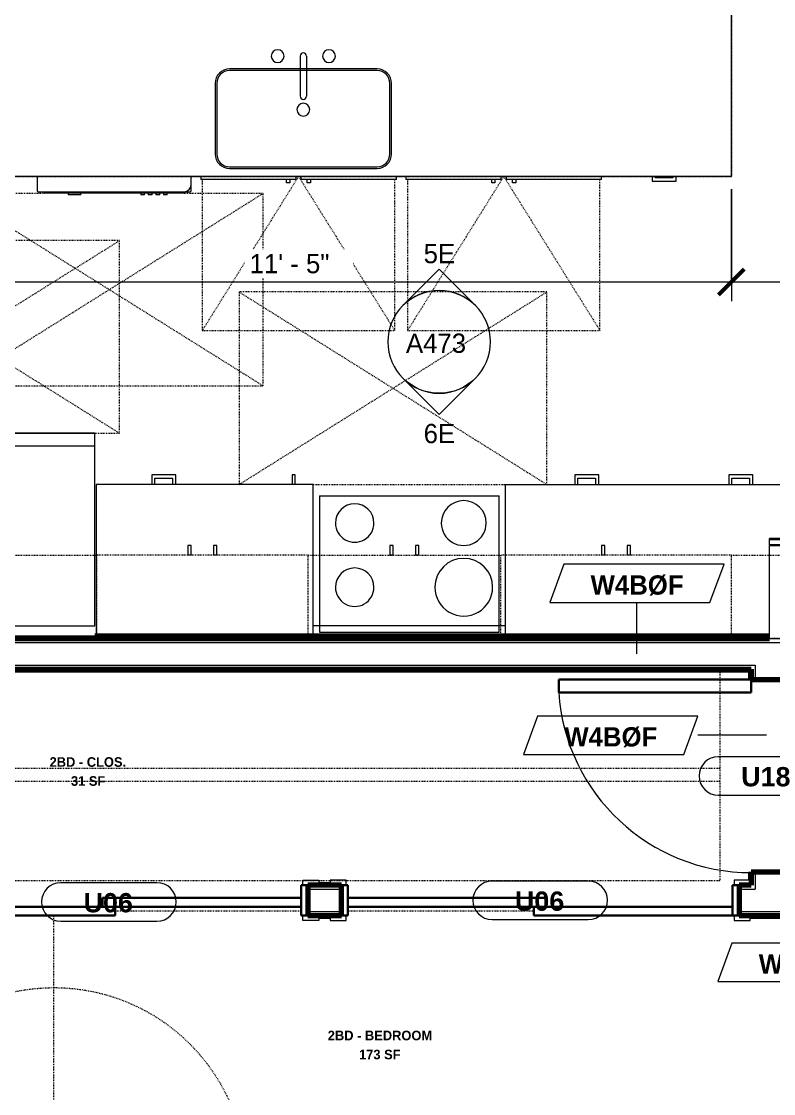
# Model space of a CAD drawing. Header units: inches. Extents: x 2071 to 4741, y -19 to 12114.
# Drawn here: x 2905.2 to 3022.5, y 11776.1 to 11943.1 of the extents above; entities that cross this region are included whole.
import ezdxf

# ---------------------------------------------------------------- set-up
doc = ezdxf.new("R2010")
doc.units = ezdxf.units.IN
doc.header["$MEASUREMENT"] = 0
doc.linetypes.add('Dash', pattern=[0.25, 0.125, -0.125])
doc.linetypes.add('Dash 3_32_', pattern=[0.1875, 0.09375, -0.09375])
for name, color, linetype, lineweight in [('A-ANNO-DIMS', 211, 'Continuous', 9), ('A-ANNO-DIMS-32', 211, 'Continuous', 9), ('A-AREA-IDEN', 2, 'Continuous', 9), ('A-DETL-1', 90, 'Dash 3_32_', 18), ('A-DOOR', 31, 'Continuous', 18), ('A-DOOR-3', 31, 'Continuous', 9), ('A-DOOR-4', 31, 'Continuous', 30), ('A-DOOR-FRAM-3', 31, 'Continuous', 30), ('A-DOOR-IDEN', 31, 'Continuous', 9), ('A-GENM', 5, 'Continuous', 9), ('A-GENM-HDLN', 13, 'Dash', 9), ('A-WALL', 113, 'Continuous', 18), ('A-WALL-3', 113, 'Continuous', 70), ('A-WALL-4', 113, 'Continuous', 9), ('A-WALL-IDEN', 211, 'Continuous', 9), ('G-ANNO-SYMB-2', 111, 'Continuous', 9), ('I-FURN', 30, 'Continuous', 9), ('I-FURN-HDLN', 30, 'Dash', 9), ('P-SANR-FIXT', 6, 'Continuous', 9), ('Q-CASE', 31, 'Continuous', 9), ('Q-CASE-2', 31, 'Dash', 9), ('Q-CASE-HDLN', 31, 'Dash', 9), ('Q-SPCQ', 91, 'Continuous', 9)]:
    doc.layers.add(name, color=color, linetype=linetype, lineweight=lineweight)
doc.styles.add('Arial_B', font='arialbd.ttf', dxfattribs={"height": 3})
doc.styles.add('Century Gothic', font='ufonts.com_century-gothic.ttf', dxfattribs={"height": 3})
doc.styles.add('Century Gothic_B', font='GOTHICB.TTF', dxfattribs={"height": 3})
doc.styles.add('Century Gothic_B_1', font='GOTHICB.TTF', dxfattribs={"height": 1.5})
doc.dimstyles.new('OD_1__HACK', dxfattribs={"dimscale": 12, "dimtxt": 3.132505, "dimasz": 0.333333, "dimexe": 0.25, "dimexo": 0.166667, "dimgap": 0.041667, "dimtad": 1, "dimdec": 0, "dimzin": 3, "dimdsep": 46, "dimlunit": 4, "dimtxsty": 'Century Gothic', "dimblk1": 'OBLIQUE', "dimblk2": 'OBLIQUE', "dimsah": 1, "dimcen": 0.09, "dimdle": 0.25, "dimazin": 0, "dimtfac": 1, "dimtdec": 4, "dimtix": 1, "dimtmove": 0, "dimatfit": 3, "dimfxl": 1, "dimtvp": 1, "dimtfill": 1, "dimfrac": 2, "dimtolj": 1, "dimtzin": 0, "dimarcsym": 2})

# ---------------------------------------------------------------- blocks, each defined once
blk = doc.blocks.new('Basic Wall _ INT - W4BØF - _5_8 GYP - 2X4 WOOD_BATT_ - 5_8 GYP_ - ___-2690300-1ST FLOOR - 2BD ADA TYPE A')
at = {"layer": 'A-WALL'}
for p, q in [((-2304.42, 11847.39), (-2303.84, 11847.39)), ((-2304.13, 11847.1), (-2304.3, 11847.1)), ((-2240.7, 11847.1), (-2276.51, 11847.1)), ((-2276.1, 11847.39), (-2240.51, 11847.39)), ((-2206.69, 11847.39), (-2176.69, 11847.39))]:
    blk.add_line(p, q, dxfattribs=at)
at = {"layer": 'A-WALL', "flags": 128}
for points in [[(-2304.3, 11847.1), (-2304.31, 11847.12), (-2304.33, 11847.18), (-2304.37, 11847.27), (-2304.42, 11847.39)], [(-2304.27, 11847.02), (-2304.28, 11847.04), (-2304.28, 11847.06), (-2304.29, 11847.08), (-2304.3, 11847.09), (-2304.3, 11847.1), (-2304.3, 11847.1)]]:
    blk.add_lwpolyline(points, dxfattribs=at)
blk = doc.blocks.new('Basic Wall _ INT - W4BØF - _5_8 GYP - 2X4 WOOD_BATT_ - 5_8 GYP_ - ___-2690299-1ST FLOOR - 2BD ADA TYPE A')
at = {"layer": 'A-WALL'}
for p, q in [((-2270.95, 11842.1), (-2138.37, 11842.1)), ((-2270.54, 11841.82), (-2138.79, 11841.82))]:
    blk.add_line(p, q, dxfattribs=at)
blk = doc.blocks.new('Basic Wall _ INT - W4BØF - _5_8 GYP - 2X4 WOOD_BATT_ - 5_8 GYP_ - ___-2690306-1ST FLOOR - 2BD ADA TYPE A')
at = {"layer": 'A-WALL'}
for p, q in [((-2275.7, 11808.7), (-2276.06, 11808.7)), ((-2205.77, 11808.99), (-2204.02, 11808.99)), ((-2204.02, 11808.7), (-2205.77, 11808.7)), ((-2138.37, 11808.7), (-2138.52, 11808.7)), ((-2105.45, 11808.7), (-2133.62, 11808.7)), ((-2133.21, 11808.99), (-2105.45, 11808.99))]:
    blk.add_line(p, q, dxfattribs=at)
at = {"layer": 'A-WALL', "flags": 128}
for points in [[(-2276.09, 11808.62), (-2276.08, 11808.64), (-2276.07, 11808.66), (-2276.07, 11808.68), (-2276.06, 11808.69), (-2276.06, 11808.7), (-2276.06, 11808.7)], [(-2276.06, 11808.7), (-2276.05, 11808.72), (-2276.02, 11808.78), (-2275.99, 11808.87)]]:
    blk.add_lwpolyline(points, dxfattribs=at)
blk = doc.blocks.new('Basic Wall _ INT - W4BØF - _5_8 GYP - 2X4 WOOD_BATT_ - 5_8 GYP_ - ___-2690305-1ST FLOOR - 2BD ADA TYPE A')
at = {"layer": 'A-WALL'}
for p, q in [((-2278.25, 11803.42), (-2271.27, 11803.42)), ((-2278.13, 11803.7), (-2271.27, 11803.7)), ((-2205.77, 11803.7), (-2204.02, 11803.7)), ((-2205.77, 11803.42), (-2204.02, 11803.42)), ((-2138.52, 11803.7), (-2105.45, 11803.7)), ((-2138.52, 11803.42), (-2105.45, 11803.42))]:
    blk.add_line(p, q, dxfattribs=at)
at = {"layer": 'A-WALL', "flags": 128}
for points in [[(-2278.25, 11803.42), (-2278.2, 11803.54), (-2278.16, 11803.63), (-2278.13, 11803.69), (-2278.13, 11803.7)], [(-2278.13, 11803.7), (-2278.13, 11803.71), (-2278.12, 11803.72), (-2278.12, 11803.73), (-2278.11, 11803.75), (-2278.1, 11803.77), (-2278.09, 11803.79)]]:
    blk.add_lwpolyline(points, dxfattribs=at)
blk = doc.blocks.new('Basic Wall _ INT - W4BØF - _5_8 GYP - 2X4 WOOD_BATT_ - 5_8 GYP_ - ___-2690307-1ST FLOOR - 2BD ADA TYPE A')
at = {"layer": 'A-WALL'}
for p, q in [((-2138.79, 11841.82), (-2138.79, 11840.58)), ((-2138.5, 11842.23), (-2138.5, 11840.58)), ((-2138.5, 11840.58), (-2138.79, 11840.58)), ((-2138.42, 11840.58), (-2138.5, 11840.58)), ((-2138.37, 11840.58), (-2138.42, 11840.58)), ((-2138.79, 11810.58), (-2138.5, 11810.58)), ((-2138.79, 11810.58), (-2138.79, 11809.33)), ((-2138.5, 11810.58), (-2138.5, 11808.58)), ((-2138.5, 11810.58), (-2138.42, 11810.58)), ((-2138.42, 11810.58), (-2138.37, 11810.58))]:
    blk.add_line(p, q, dxfattribs=at)
blk = doc.blocks.new('SWING - SINGLE - FLUSH - 30_ x 70_ - MAGIC PAK DOOR - ACOUSTICAL SEAL - IN CLOSET-3199421-1ST FLOOR - 2BD ADA TYPE A')
at = {"layer": 'A-DOOR-3'}
blk.add_arc((15, 2.375), 30.067, 93.81407, 180, dxfattribs=at)
at = {"layer": 'A-DOOR-4'}
for p, q in [((13, 2.375), (13, 32.375)), ((15, 32.375), (13, 32.375)), ((15, 2.375), (15, 32.375)), ((15, 2.375), (13, 2.375))]:
    blk.add_line(p, q, dxfattribs=at)
blk = doc.blocks.new('SLIDING - FLUSH - 5-0 x 6-8-3203585-1ST FLOOR - 2BD ADA TYPE A')
at = {"layer": 'A-DOOR-3'}
for p, q in [((-30.25, 3), (-32.75, 3)), ((-32.75, 3), (-32.75, 2.25)), ((-32.75, 2.25), (-30.25, 2.25)), ((-30.25, 2.25), (-30.25, 3)), ((30.25, 3), (30.25, 2.25)), ((32.75, 3), (30.25, 3)), ((30.25, 2.25), (32.75, 2.25)), ((32.75, 2.25), (32.75, 3)), ((-30.25, -2.5), (-32.75, -2.5)), ((-32.75, -2.5), (-32.75, -3.25)), ((-32.75, -3.25), (-30.25, -3.25)), ((-30.25, -3.25), (-30.25, -2.5)), ((32.75, -2.5), (30.25, -2.5)), ((30.25, -2.5), (30.25, -3.25)), ((30.25, -3.25), (32.75, -3.25)), ((32.75, -3.25), (32.75, -2.5))]:
    blk.add_line(p, q, dxfattribs=at)
at = {"layer": 'A-DOOR-4'}
for p, q in [((1, 2.25), (-30, 2.25)), ((-30, 2.25), (-30, 0.87)), ((1, 0.87), (1, 2.25)), ((-30, 0.87), (1, 0.87)), ((30, 0.87), (-1, 0.87)), ((-1, 0.87), (-1, -0.5)), ((30, -0.5), (30, 0.87)), ((-1, -0.5), (30, -0.5))]:
    blk.add_line(p, q, dxfattribs=at)
at = {"layer": 'A-DOOR-FRAM-3'}
for p, q in [((-30, 2.25), (-31, 2.25)), ((-31, 2.25), (-31, -2.5)), ((-30, -2.5), (-30, 2.25)), ((31, 2.25), (30, 2.25)), ((30, 2.25), (30, -2.5)), ((31, -2.5), (31, 2.25)), ((-31, -2.5), (-30, -2.5)), ((30, -2.5), (31, -2.5))]:
    blk.add_line(p, q, dxfattribs=at)
blk = doc.blocks.new('OD_CW_Closet - OD_CW_Closet-3121574-1ST FLOOR - 2BD ADA TYPE A')
at = {"layer": 'Q-CASE-HDLN'}
for p, q in [((0.74, -24), (0.74, 9)), ((0.74, 9), (130.59, 9)), ((130.59, 9), (130.59, -24)), ((0.74, -6.5), (130.59, -6.5)), ((0.74, -8.5), (130.59, -8.5)), ((130.59, -24), (0.74, -24))]:
    blk.add_line(p, q, dxfattribs=at)
blk = doc.blocks.new('SLIDING - FLUSH - 5-0 x 6-8-3203586-1ST FLOOR - 2BD ADA TYPE A')
at = {"layer": 'A-DOOR-3'}
for p, q in [((-32.75, 3.25), (-30.25, 3.25)), ((-32.75, 2.5), (-32.75, 3.25)), ((-30.25, 2.5), (-32.75, 2.5)), ((-30.25, 3.25), (-30.25, 2.5)), ((30.25, 3.25), (32.75, 3.25)), ((30.25, 2.5), (30.25, 3.25)), ((32.75, 2.5), (30.25, 2.5)), ((32.75, 3.25), (32.75, 2.5)), ((-32.75, -2.25), (-30.25, -2.25)), ((-32.75, -3), (-32.75, -2.25)), ((-30.25, -3), (-32.75, -3)), ((-30.25, -2.25), (-30.25, -3)), ((30.25, -2.25), (32.75, -2.25)), ((30.25, -3), (30.25, -2.25)), ((32.75, -3), (30.25, -3)), ((32.75, -2.25), (32.75, -3))]:
    blk.add_line(p, q, dxfattribs=at)
at = {"layer": 'A-DOOR-4'}
for p, q in [((-1, -0.88), (-1, 0.5)), ((-1, 0.5), (30, 0.5)), ((30, 0.5), (30, -0.88)), ((-30, -2.25), (-30, -0.88)), ((-30, -0.88), (1, -0.88)), ((30, -0.88), (-1, -0.88)), ((1, -0.88), (1, -2.25)), ((1, -2.25), (-30, -2.25))]:
    blk.add_line(p, q, dxfattribs=at)
at = {"layer": 'A-DOOR-FRAM-3'}
for p, q in [((-31, -2.25), (-31, 2.5)), ((-31, 2.5), (-30, 2.5)), ((-30, 2.5), (-30, -2.25)), ((30, 2.5), (31, 2.5)), ((30, -2.25), (30, 2.5)), ((31, 2.5), (31, -2.25)), ((-30, -2.25), (-31, -2.25)), ((31, -2.25), (30, -2.25))]:
    blk.add_line(p, q, dxfattribs=at)
blk = doc.blocks.new('RefrigeratorADA_-_Side-by-Side_6047 - 36_ X 30_-2821089-1ST FLOOR - 2BD ADA TYPE A')
at = {"layer": 'Q-SPCQ'}
for p, q in [((17.87, 14.42), (-17.88, 14.42)), ((-17.88, 14.42), (-17.88, -15.58)), ((17.87, -15.58), (17.87, 14.42)), ((-17.88, -13.58), (-3.13, -13.58)), ((-17.88, -13.58), (-17.88, -15.58)), ((-3.13, -15.58), (-3.13, -13.58)), ((-2.63, -13.58), (17.87, -13.58)), ((-2.63, -13.58), (-2.63, -15.58)), ((17.87, -15.58), (17.87, -13.58)), ((-17.88, -15.58), (17.87, -15.58)), ((-3.13, -15.58), (-17.88, -15.58)), ((17.87, -15.58), (-2.63, -15.58))]:
    blk.add_line(p, q, dxfattribs=at)
blk = doc.blocks.new('RangeADA - 24_ x 30_ ADA-2821754-1ST FLOOR - 2BD ADA TYPE A')
at = {"layer": 'Q-SPCQ'}
blk.add_line((0, 22), (30, 22), dxfattribs=at)
for centre, radius, start, end in [((6.5, 16), 4.5, 360, 180), ((23.5, 16), 3, 360, 180), ((6.5, 16), 4.5, 180, 360), ((23.5, 16), 3, 180, 0), ((6.5, 6), 3.5, 360, 180), ((23.5, 6), 3, 360, 180), ((6.5, 6), 3.5, 180, 0), ((23.5, 6), 3, 180, 360)]:
    blk.add_arc(centre, radius, start, end, dxfattribs=at)
blk = doc.blocks.new('Base Cabinet Single Door and Shelf - Base Cabinet Single Door and Shelf 12_ ADA-2557421-1ST FLOOR - 2BD ADA TYPE A')
at = {"layer": 'Q-CASE'}
for p, q in [((-1.27, 25.5), (-1.76, 25.5)), ((-1.76, 25.5), (-1.76, 24)), ((-1.27, 24), (-1.27, 25.5))]:
    blk.add_line(p, q, dxfattribs=at)
blk = doc.blocks.new('Bed-Standard - King 78_ x 80_-1379907-1ST FLOOR - 2BD ADA TYPE A')
at = {"layer": 'I-FURN'}
for p, q in [((-28.31, 41.8), (49.69, 41.8)), ((-28.31, -38.2), (-28.31, 41.8)), ((49.69, 41.8), (49.69, -38.2)), ((49.69, -24.2), (-28.31, -17.63)), ((-25.31, -24.2), (46.69, -24.2)), ((-25.31, -36.2), (-25.31, -24.2)), ((46.69, -36.2), (46.69, -24.2)), ((-25.31, -36.2), (46.69, -36.2)), ((49.69, -38.2), (-28.31, -38.2))]:
    blk.add_line(p, q, dxfattribs=at)
at = {"layer": 'I-FURN-HDLN'}
for p, q in [((-64.31, -38.2), (-64.31, 77.07)), ((-54.73, 77.8), (-25.73, 77.8)), ((-18.48, 77.8), (10.52, 77.8)), ((73.69, 77.07), (73.69, -38.2))]:
    blk.add_line(p, q, dxfattribs=at)
blk = doc.blocks.new('Base Cabinet 3 Drawer 230 - Base Cabinet 3 Drawer 230 24_ ADA-2554997-1ST FLOOR - 2BD ADA TYPE A')
at = {"layer": 'Q-CASE'}
for p, q in [((2.61, 25.5), (-1.14, 25.5)), ((-1.14, 25.5), (-1.14, 24)), ((2.61, 24), (2.61, 25.5)), ((-0.64, 24), (-0.64, 25)), ((-0.64, 25), (2.11, 25)), ((2.11, 25), (2.11, 24))]:
    blk.add_line(p, q, dxfattribs=at)
blk = doc.blocks.new('Base Cabinet 3 Drawer 230 - Base Cabinet 3 Drawer 230 21_ ADA-2578322-1ST FLOOR - 2BD ADA TYPE A')
at = {"layer": 'Q-CASE'}
for p, q in [((2.61, 25.5), (-1.14, 25.5)), ((-1.14, 25.5), (-1.14, 24)), ((2.61, 24), (2.61, 25.5)), ((-0.64, 24), (-0.64, 25)), ((-0.64, 25), (2.11, 25)), ((2.11, 25), (2.11, 24))]:
    blk.add_line(p, q, dxfattribs=at)
blk = doc.blocks.new('Base Cabinet 3 Drawer 230 - Base Cabinet 3 Drawer 230 24_ ADA-2554967-1ST FLOOR - 2BD ADA TYPE A')
at = {"layer": 'Q-CASE'}
for p, q in [((-1.14, -24), (-1.14, -25.5)), ((-0.64, -25), (-0.64, -24)), ((2.11, -25), (-0.64, -25)), ((2.11, -24), (2.11, -25)), ((2.61, -25.5), (2.61, -24)), ((-1.14, -25.5), (2.61, -25.5))]:
    blk.add_line(p, q, dxfattribs=at)
blk = doc.blocks.new('300 Series Wall Hung Cabinet_302 - 18_ X 30_-2322259-1ST FLOOR - 2BD ADA TYPE A')
at = {"layer": 'Q-CASE'}
for p, q in [((-1.76, 16.87), (-2.25, 16.87)), ((-2.25, 16.87), (-2.25, 15.38)), ((-1.76, 15.38), (-1.76, 16.87)), ((2.24, 16.87), (1.75, 16.87)), ((1.75, 16.87), (1.75, 15.38)), ((2.24, 15.38), (2.24, 16.87)), ((-1.76, 15.38), (-2.25, 15.38)), ((2.24, 15.38), (1.75, 15.38))]:
    blk.add_line(p, q, dxfattribs=at)
at = {"layer": 'Q-CASE-2'}
for p, q in [((-15, 2.37), (-15, 15.38)), ((-15, 15.38), (15, 15.38)), ((15, 15.38), (15, 2.37)), ((15, 2.37), (-15, 2.37))]:
    blk.add_line(p, q, dxfattribs=at)
blk = doc.blocks.new('300 Series Wall Hung Cabinet_302 - 33_ X 36_-2578343-1ST FLOOR - 2BD ADA TYPE A')
at = {"layer": 'Q-CASE'}
for p, q in [((-2.25, -15.38), (-1.76, -15.38)), ((-2.25, -15.38), (-2.25, -16.87)), ((-1.76, -16.87), (-1.76, -15.38)), ((1.75, -15.38), (2.24, -15.38)), ((1.75, -15.38), (1.75, -16.87)), ((2.24, -16.87), (2.24, -15.38)), ((-2.25, -16.87), (-1.76, -16.87)), ((1.75, -16.87), (2.24, -16.87))]:
    blk.add_line(p, q, dxfattribs=at)
at = {"layer": 'Q-CASE-2'}
for p, q in [((16.5, -2.38), (-16.5, -2.38)), ((-16.5, -2.38), (-16.5, -15.38)), ((16.5, -15.38), (16.5, -2.38)), ((-16.5, -15.38), (16.5, -15.38))]:
    blk.add_line(p, q, dxfattribs=at)
blk = doc.blocks.new('300 Series Wall Hung Cabinet_302 - 36_ x 36_-2578270-1ST FLOOR - 2BD ADA TYPE A')
at = {"layer": 'Q-CASE'}
for p, q in [((-1.76, 16.87), (-2.25, 16.87)), ((-2.25, 16.87), (-2.25, 15.38)), ((-1.76, 15.38), (-1.76, 16.87)), ((2.24, 16.87), (1.75, 16.87)), ((1.75, 16.87), (1.75, 15.38)), ((2.24, 15.38), (2.24, 16.87)), ((-1.76, 15.38), (-2.25, 15.38)), ((2.24, 15.38), (1.75, 15.38))]:
    blk.add_line(p, q, dxfattribs=at)
at = {"layer": 'Q-CASE-2'}
for p, q in [((-18, 2.37), (-18, 15.38)), ((-18, 15.38), (18, 15.38)), ((18, 15.38), (18, 2.37)), ((18, 2.37), (-18, 2.37))]:
    blk.add_line(p, q, dxfattribs=at)
blk = doc.blocks.new('300 Series Wall Hung Cabinet_302 - 18_ x 36_-2320527-1ST FLOOR - 2BD ADA TYPE A')
at = {"layer": 'Q-CASE'}
for p, q in [((-1.76, 16.87), (-2.25, 16.87)), ((-2.25, 16.87), (-2.25, 15.38)), ((-1.76, 15.38), (-1.76, 16.87)), ((2.24, 16.87), (1.75, 16.87)), ((1.75, 16.87), (1.75, 15.38)), ((2.24, 15.38), (2.24, 16.87)), ((-1.76, 15.38), (-2.25, 15.38)), ((2.24, 15.38), (1.75, 15.38))]:
    blk.add_line(p, q, dxfattribs=at)
at = {"layer": 'Q-CASE-2'}
for p, q in [((-18, 2.37), (-18, 15.38)), ((-18, 15.38), (18, 15.38)), ((18, 15.38), (18, 2.37)), ((18, 2.37), (-18, 2.37))]:
    blk.add_line(p, q, dxfattribs=at)
blk = doc.blocks.new('300 Series Wall Hung Cabinet_302 - 36_ x 36_-2578291-1ST FLOOR - 2BD ADA TYPE A')
at = {"layer": 'Q-CASE'}
for p, q in [((-2.25, -15.38), (-1.76, -15.38)), ((-2.25, -15.38), (-2.25, -16.87)), ((-1.76, -16.87), (-1.76, -15.38)), ((1.75, -15.38), (2.24, -15.38)), ((1.75, -15.38), (1.75, -16.87)), ((2.24, -16.87), (2.24, -15.38)), ((-2.25, -16.87), (-1.76, -16.87)), ((1.75, -16.87), (2.24, -16.87))]:
    blk.add_line(p, q, dxfattribs=at)
at = {"layer": 'Q-CASE-2'}
for p, q in [((18, -2.38), (-18, -2.38)), ((-18, -2.38), (-18, -15.38)), ((18, -15.38), (18, -2.38)), ((-18, -15.38), (18, -15.38))]:
    blk.add_line(p, q, dxfattribs=at)
blk = doc.blocks.new('30quot_MicrowaveVentADA_11166 - 70cm miele oven-2822873-1ST FLOOR - 2BD ADA TYPE A')
at = {"layer": 'Q-CASE'}
for p, q in [((-14.2, -14.49), (-14.2, 0)), ((15.68, 0), (-14.2, 0)), ((15.68, 0), (15.68, -14.49)), ((1.37, -14.49), (-14.2, -14.49)), ((-14.2, -14.61), (15.68, -14.61)), ((-14.2, -15.39), (-14.2, -14.61)), ((5.37, -14.49), (1.86, -14.49)), ((15.68, -14.49), (5.86, -14.49)), ((15.68, -14.61), (15.68, -15.39)), ((-14.2, -15.6), (-14.2, -15.39)), ((-14.2, -15.39), (15.68, -15.39)), ((-14.2, -15.6), (15.68, -15.6)), ((7.69, -16.55), (7.69, -15.63)), ((7.69, -16.6), (8.88, -16.6)), ((8.88, -15.63), (8.88, -16.55)), ((15.68, -15.39), (15.68, -15.6))]:
    blk.add_line(p, q, dxfattribs=at)
blk = doc.blocks.new('Sink Kitchen-Single - 30_ x 21_-366345-1ST FLOOR - 2BD ADA TYPE A')
at = {"layer": 'P-SANR-FIXT'}
for p, q in [((0.12, 8.34), (0.12, 2.09)), ((1.12, 8.34), (1.12, 2.09)), ((0.12, 6.09), (-10.88, 6.09)), ((12.12, 6.09), (1.12, 6.09)), ((-12.88, 4.09), (-12.88, -6.91)), ((14.12, -6.91), (14.12, 4.09)), ((-10.88, -8.91), (12.12, -8.91))]:
    blk.add_line(p, q, dxfattribs=at)
for centre, radius, start, end in [((-3.38, 8.34), 1, 360, 180), ((0.62, 8.34), 0.5, 360, 180), ((4.62, 8.34), 1, 360, 180), ((-3.38, 8.34), 1, 180, 0), ((4.62, 8.34), 1, 180, 360), ((-10.88, 4.09), 2, 90, 180), ((12.12, 4.09), 2, 360, 90), ((0.62, 2.09), 0.5, 180, 0), ((0.62, 0), 1, 360, 180), ((0.62, 0), 1, 180, 0), ((-10.88, -6.91), 2, 180, 270), ((12.12, -6.91), 2, 270, 0)]:
    blk.add_arc(centre, radius, start, end, dxfattribs=at)
blk = doc.blocks.new('DishwasherADA_15404 - 32_ counter-2812280-1ST FLOOR - 2BD ADA TYPE A')
at = {"layer": 'Q-SPCQ'}
for p, q in [((25.8, 24), (24.5, 24)), ((26.68, 24), (25.8, 24)), ((26.87, 22.93), (26.87, 23.8)), ((26.87, 0.2), (26.87, 22.93)), ((26.87, 22.91), (27.12, 22.91)), ((27.12, 22.91), (27.12, 1.09)), ((27.37, 20.28), (27.12, 20.28)), ((27.37, 20.28), (27.37, 19.69)), ((27.12, 19.69), (27.37, 19.69)), ((27.37, 19.1), (27.12, 19.1)), ((27.12, 18.51), (27.37, 18.51)), ((27.37, 19.1), (27.37, 18.51)), ((27.37, 17.92), (27.12, 17.92)), ((27.12, 17.33), (27.37, 17.33)), ((27.37, 16.74), (27.12, 16.74)), ((27.37, 17.92), (27.37, 17.33)), ((27.37, 16.74), (27.37, 16.15)), ((27.12, 16.15), (27.37, 16.15)), ((27.37, 6.79), (27.12, 6.79)), ((27.37, 6.79), (27.37, 5.81)), ((27.37, 5.81), (27.37, 4.82)), ((27.12, 4.82), (27.37, 4.82)), ((26.87, 1.09), (27.12, 1.09)), ((24.5, 0), (26.68, 0))]:
    blk.add_line(p, q, dxfattribs=at)
for centre, radius, start, end in [((25.8, 22.93), 1.07, 360, 90), ((26.68, 23.8), 0.197, 0, 90), ((26.68, 0.2), 0.197, 270, 360), ((26.68, 0.2), 0.197, 285, 345)]:
    blk.add_arc(centre, radius, start, end, dxfattribs=at)
blk = doc.blocks.new('Vanity Cabinet-Double Door-ADA - 33_ ADA-V6-1ST FLOOR - 2BD ADA TYPE A')
at = {"layer": 'Q-CASE'}
for p, q in [((-14.51, -24), (-14.51, -24.5)), ((0.36, -24.5), (-14.51, -24.5)), ((-1.14, -25), (-1.14, -24.5)), ((-0.64, -25), (-1.14, -25)), ((-0.64, -24.5), (-0.64, -25)), ((0.36, -24.5), (0.36, -24)), ((1.11, -24), (1.11, -24.5)), ((15.99, -24.5), (1.11, -24.5)), ((2.11, -25), (2.11, -24.5)), ((2.61, -25), (2.11, -25)), ((2.61, -24.5), (2.61, -25)), ((15.99, -24.5), (15.99, -24))]:
    blk.add_line(p, q, dxfattribs=at)
blk = doc.blocks.new('Base Cabinet 4 Drawer 254 - Base Cabinet 4 Drawer 254 18_ ADA-2970926-1ST FLOOR - 2BD ADA TYPE A')
at = {"layer": 'Q-CASE'}
for p, q in [((2.61, 25.5), (-1.14, 25.5)), ((-1.14, 25.5), (-1.14, 24.79)), ((2.61, 24.79), (2.61, 25.5)), ((-0.64, 24.79), (-0.64, 25)), ((-0.64, 25), (2.11, 25)), ((2.11, 25), (2.11, 24.79))]:
    blk.add_line(p, q, dxfattribs=at)
blk = doc.blocks.new('ADA Clearances - 5ft Circle-V5-1ST FLOOR - 2BD ADA TYPE A')
at = {"layer": 'A-GENM-HDLN'}
blk.add_circle((0, 0), 30, dxfattribs=at)
blk = doc.blocks.new('ADA Clearances - 30_x48_-V7-1ST FLOOR - 2BD ADA TYPE A')
at = {"layer": 'A-GENM-HDLN'}
for p, q in [((0, 0), (-15, 24)), ((15, 24), (-15, 24)), ((-15, 24), (-15, 0.5)), ((0, 0), (15, 24)), ((15, 0.5), (15, 24))]:
    blk.add_line(p, q, dxfattribs=at)
blk = doc.blocks.new('ADA Clearances - 30_x48_-V8-1ST FLOOR - 2BD ADA TYPE A')
at = {"layer": 'A-GENM-HDLN'}
for p, q in [((15, -24), (-15, 24)), ((-15, -24), (15, 24)), ((15, 24), (-15, 24)), ((-15, 24), (-15, -24)), ((15, -12.46), (15, 17.54)), ((-15, -24), (15, -24))]:
    blk.add_line(p, q, dxfattribs=at)
blk = doc.blocks.new('ADA Clearances - 30_x48_-V9-1ST FLOOR - 2BD ADA TYPE A')
at = {"layer": 'A-GENM-HDLN'}
for p, q in [((15, -24), (-15, 24)), ((-15, -24), (15, 24)), ((15, 24), (-15, 24)), ((-15, 24), (-15, -24)), ((15, 20.16), (15, 24)), ((15, -24), (15, -15.59)), ((-15, -24), (15, -24))]:
    blk.add_line(p, q, dxfattribs=at)
blk = doc.blocks.new('ADA Clearances - 30_x48_-V10-1ST FLOOR - 2BD ADA TYPE A')
at = {"layer": 'A-GENM-HDLN'}
for p, q in [((15, -24), (-15, 24)), ((-15, -24), (15, 24)), ((15, 24), (-15, 24)), ((-15, 24), (-15, 11.66)), ((15, -24), (15, 24)), ((-15, -10.16), (-15, -24)), ((-15, -24), (15, -24))]:
    blk.add_line(p, q, dxfattribs=at)
blk = doc.blocks.new('DIMBLOCK39-1ST FLOOR - 2BD ADA TYPE A')
at = {"layer": 'A-ANNO-DIMS-32'}
for p, q in [((3015.89, 11916.98), (3015.89, 11899.56)), ((3015.89, 11902.56), (3015.89, 11916.98)), ((2878.45, 11872.98), (2878.45, 11905.56)), ((2878.45, 11902.56), (3015.89, 11902.56)), ((2878.45, 11902.56), (2878.45, 11872.98))]:
    blk.add_line(p, q, dxfattribs=at)
at = {"layer": 'A-ANNO-DIMS-32', "lineweight": 50}
for p, q in [((2878.45, 11902.56), (2880.45, 11904.56)), ((3015.89, 11902.56), (3017.89, 11904.56)), ((2878.45, 11902.56), (2876.45, 11900.56)), ((3015.89, 11902.56), (3013.89, 11900.56))]:
    blk.add_line(p, q, dxfattribs=at)
at = {"layer": 'A-ANNO-DIMS-32', "color": 0, "insert": (2940.76, 11906.9), "char_height": 3, "width": 15.394, "attachment_point": 1, "line_spacing_factor": 0.984502, "style": 'Century Gothic', "bg_fill": 3, "box_fill_scale": 1.25, "bg_fill_color": 256, "bg_fill_true_color": 13158600, "bg_fill_transparency": 0}
blk.add_mtext('11\' - 5"', dxfattribs=at)
blk = doc.blocks.new('_Oblique')
at = {"color": 0, "linetype": 'ByBlock', "lineweight": -2}
blk.add_line((-0.5, -0.5), (0.5, 0.5), dxfattribs=at)
blk = doc.blocks.new('DIMBLOCK40-1ST FLOOR - 2BD ADA TYPE A')
at = {"layer": 'A-ANNO-DIMS-32'}
for p, q in [((3015.89, 11916.98), (3015.89, 11899.56)), ((3015.89, 11902.56), (3015.89, 11916.98)), ((3052.52, 11903.39), (3052.52, 11899.56)), ((3052.52, 11902.56), (3052.52, 11903.39)), ((3015.89, 11902.56), (3055.52, 11902.56))]:
    blk.add_line(p, q, dxfattribs=at)
at = {"layer": 'A-ANNO-DIMS-32', "lineweight": 50}
for p, q in [((3015.89, 11902.56), (3017.89, 11904.56)), ((3052.52, 11902.56), (3054.52, 11904.56)), ((3015.89, 11902.56), (3013.89, 11900.56)), ((3052.52, 11902.56), (3050.52, 11900.56))]:
    blk.add_line(p, q, dxfattribs=at)
at = {"layer": 'A-ANNO-DIMS-32', "color": 0, "insert": (3028.96, 11906.9), "char_height": 3, "width": 12.5897, "attachment_point": 1, "line_spacing_factor": 0.984502, "style": 'Century Gothic', "bg_fill": 3, "box_fill_scale": 1.25, "bg_fill_color": 256, "bg_fill_true_color": 13158600, "bg_fill_transparency": 0}
blk.add_mtext('3\' - 1"', dxfattribs=at)
blk = doc.blocks.new('Elevation - Filled Arrow-152140-1ST FLOOR - 2BD ADA TYPE A')
at = {"layer": 'G-ANNO-SYMB-2'}
for start, end in [(360, 180), (180, 360)]:
    blk.add_arc((0, 0), 0.25, start, end, dxfattribs=at)
blk = doc.blocks.new('Elevation - Filled Arrow-151867-1ST FLOOR - 2BD ADA TYPE A')
at = {"layer": 'G-ANNO-SYMB-2'}
for p, q in [((0, 0.3536), (-0.1768, 0.1768)), ((0.1768, 0.1768), (0, 0.3536))]:
    blk.add_line(p, q, dxfattribs=at)
blk.add_arc((0, 0), 0.25, 45, 135, dxfattribs=at)
blk = doc.blocks.new('Door Tag - Type Mark-2601225-1ST FLOOR - 2BD ADA TYPE A')
at = {"layer": 'A-DOOR-IDEN'}
for p, q in [((0.234375, 0.09375), (-0.234375, 0.09375)), ((-0.234375, -0.09375), (0.234375, -0.09375))]:
    blk.add_line(p, q, dxfattribs=at)
for centre, start, end in [((-0.234375, 0), 90, 270), ((0.234375, 0), 270, 90)]:
    blk.add_arc(centre, 0.09375, start, end, dxfattribs=at)
blk = doc.blocks.new('Wall Tag - ONE-2663183-1ST FLOOR - 2BD ADA TYPE A')
at = {"layer": 'A-WALL-IDEN'}
for p, q in [((-0.3561, 0.0937), (-0.4244, -0.0937)), ((0.4244, 0.0937), (-0.3561, 0.0937)), ((0.3561, -0.0937), (0.4244, 0.0937)), ((-0.4244, -0.0937), (0.3561, -0.0937))]:
    blk.add_line(p, q, dxfattribs=at)

msp = doc.modelspace()

# ---------------------------------------------------------------- linework, layer by layer
at = {"layer": 'A-DETL-1'}
for p, q in [((3015.89, 11960.35), (3015.89, 11918.98)), ((2857.87, 11918.98), (3015.89, 11918.98)), ((2950.71, 11870.98), (2938.71, 11870.98))]:
    msp.add_line(p, q, dxfattribs=at)
at = {"layer": 'A-WALL'}
for p, q in [((2880.2, 11846.35), (3051.94, 11846.35)), ((2885.76, 11842.85), (3019.59, 11842.85)), ((3019.59, 11842.85), (3019.59, 11840.58)), ((3019.59, 11810.58), (3019.59, 11807.95)), ((2949.82, 11807.95), (2955.07, 11807.95)), ((3017.07, 11807.95), (3019.59, 11807.95)), ((2949.82, 11804.45), (2955.07, 11804.45)), ((3017.07, 11804.45), (3051.82, 11804.45))]:
    msp.add_line(p, q, dxfattribs=at)
at = {"layer": 'A-WALL-3'}
for p, q in [((2880.83, 11846.98), (3021.82, 11846.98)), ((3021.82, 11847.35), (2916.64, 11847.35)), ((2916.64, 11847.35), (2916.64, 11846.98)), ((2886.39, 11842.23), (3018.97, 11842.23)), ((3018.97, 11842.23), (3018.97, 11840.58)), ((3018.97, 11840.58), (3023.72, 11840.58)), ((3023.72, 11810.58), (3018.97, 11810.58)), ((3018.97, 11810.58), (3018.97, 11808.58)), ((2955.07, 11808.58), (2949.82, 11808.58)), ((2949.82, 11808.58), (2949.82, 11803.83)), ((2955.07, 11803.83), (2955.07, 11808.58)), ((3018.97, 11808.58), (3017.07, 11808.58)), ((3017.07, 11808.58), (3017.07, 11803.83)), ((2949.82, 11803.83), (2955.07, 11803.83)), ((3017.07, 11803.83), (3052.44, 11803.83))]:
    msp.add_line(p, q, dxfattribs=at)
at = {"layer": 'A-WALL-4'}
for p, q in [((3015.89, 11918.98), (3015.89, 11960.35)), ((2960.64, 11935.73), (2937.64, 11935.73)), ((2960.64, 11935.48), (2937.64, 11935.48)), ((2935.39, 11933.48), (2935.39, 11922.48)), ((2935.64, 11933.48), (2935.64, 11922.48)), ((2962.64, 11922.48), (2962.64, 11933.48)), ((2962.89, 11922.48), (2962.89, 11933.48)), ((2937.64, 11920.48), (2960.64, 11920.48)), ((2937.64, 11920.23), (2960.64, 11920.23)), ((2934.14, 11918.98), (2857.87, 11918.98)), ((2964.14, 11918.98), (2934.14, 11918.98)), ((3015.89, 11918.98), (2964.14, 11918.98)), ((2916.83, 11870.98), (2916.83, 11847.35)), ((2950.65, 11870.98), (2916.83, 11870.98)), ((2950.65, 11847.35), (2950.65, 11870.98)), ((2980.65, 11870.98), (3051.89, 11870.98)), ((2980.65, 11847.35), (2980.65, 11870.98)), ((2951.65, 11869.23), (2979.65, 11869.23)), ((2951.65, 11869.23), (2951.65, 11847.98)), ((2979.65, 11847.98), (2979.65, 11869.23)), ((2951.65, 11847.98), (2979.65, 11847.98))]:
    msp.add_line(p, q, dxfattribs=at)
for centre, radius, start, end in [((2937.64, 11933.48), 2.25, 90, 180), ((2937.64, 11933.48), 2, 90, 180), ((2960.64, 11933.48), 2.25, 360, 90), ((2960.64, 11933.48), 2, 360, 90), ((2937.64, 11922.48), 2.25, 180, 270), ((2937.64, 11922.48), 2, 180, 270), ((2960.64, 11922.48), 2, 270, 360), ((2960.64, 11922.48), 2.25, 270, 360)]:
    msp.add_arc(centre, radius, start, end, dxfattribs=at)
at = {"layer": 'A-WALL-IDEN'}
for p, q in [((3001.15, 11844.6), (3001.15, 11852.58)), ((3021.34, 11831.92), (3010.63, 11831.92))]:
    msp.add_line(p, q, dxfattribs=at)

# ---------------------------------------------------------------- block references
at = {"layer": 'A-DOOR'}
for name, p, rotation in [('SWING - SINGLE - FLUSH - 30_ x 70_ - MAGIC PAK DOOR - ACOUSTICAL SEAL - IN CLOSET-3199421-1ST FLOOR - 2BD ADA TYPE A', (3021.34, 11825.58), 89.99999999999868), ('SLIDING - FLUSH - 5-0 x 6-8-3203585-1ST FLOOR - 2BD ADA TYPE A', (2986.07, 11806.08), 180)]:
    msp.add_blockref(name, p, dxfattribs=dict(at, rotation=rotation))
msp.add_blockref('SLIDING - FLUSH - 5-0 x 6-8-3203586-1ST FLOOR - 2BD ADA TYPE A', (2918.82, 11806.08), dxfattribs=at)
at = {"layer": 'A-DOOR-IDEN', "xscale": 31.99999999999999, "yscale": 31.99999999999999, "zscale": 31.99999999999999}
for p in [(3021.34, 11825.58), (2918.82, 11805.95), (2986.07, 11806.2)]:
    msp.add_blockref('Door Tag - Type Mark-2601225-1ST FLOOR - 2BD ADA TYPE A', p, dxfattribs=at)
at = {"layer": 'A-GENM'}
for name, p, rotation in [('ADA Clearances - 30_x48_-V7-1ST FLOOR - 2BD ADA TYPE A', (2948.39, 11918.98), 180), ('ADA Clearances - 30_x48_-V7-1ST FLOOR - 2BD ADA TYPE A', (2980.39, 11918.98), 180), ('ADA Clearances - 30_x48_-V10-1ST FLOOR - 2BD ADA TYPE A', (2918.89, 11901.35), 269.9999999999919), ('ADA Clearances - 30_x48_-V9-1ST FLOOR - 2BD ADA TYPE A', (2896.48, 11893.98), 269.9999999999919), ('ADA Clearances - 30_x48_-V8-1ST FLOOR - 2BD ADA TYPE A', (2963.12, 11885.98), 269.9999999999919), ('ADA Clearances - 5ft Circle-V5-1ST FLOOR - 2BD ADA TYPE A', (2910.24, 11762.6), 180)]:
    msp.add_blockref(name, p, dxfattribs=dict(at, rotation=rotation))
at = {"layer": 'A-WALL'}
for name in ['Basic Wall _ INT - W4BØF - _5_8 GYP - 2X4 WOOD_BATT_ - 5_8 GYP_ - ___-2690300-1ST FLOOR - 2BD ADA TYPE A', 'Basic Wall _ INT - W4BØF - _5_8 GYP - 2X4 WOOD_BATT_ - 5_8 GYP_ - ___-2690299-1ST FLOOR - 2BD ADA TYPE A', 'Basic Wall _ INT - W4BØF - _5_8 GYP - 2X4 WOOD_BATT_ - 5_8 GYP_ - ___-2690307-1ST FLOOR - 2BD ADA TYPE A', 'Basic Wall _ INT - W4BØF - _5_8 GYP - 2X4 WOOD_BATT_ - 5_8 GYP_ - ___-2690306-1ST FLOOR - 2BD ADA TYPE A', 'Basic Wall _ INT - W4BØF - _5_8 GYP - 2X4 WOOD_BATT_ - 5_8 GYP_ - ___-2690305-1ST FLOOR - 2BD ADA TYPE A']:
    msp.add_blockref(name, (5157.34, 0), dxfattribs=at)
at = {"layer": 'A-WALL-IDEN', "xscale": 31.99999999999999, "yscale": 31.99999999999999, "zscale": 31.99999999999999}
for p in [(3001.15, 11855.58), (2997.05, 11831.92), (3027.37, 11796.53)]:
    msp.add_blockref('Wall Tag - ONE-2663183-1ST FLOOR - 2BD ADA TYPE A', p, dxfattribs=at)
at = {"layer": 'I-FURN'}
msp.add_blockref('Bed-Standard - King 78_ x 80_-1379907-1ST FLOOR - 2BD ADA TYPE A', (2974.55, 11726.76), dxfattribs=at)
at = {"layer": 'P-SANR-FIXT'}
msp.add_blockref('Sink Kitchen-Single - 30_ x 21_-366345-1ST FLOOR - 2BD ADA TYPE A', (2948.52, 11929.39), dxfattribs=at)
at = {"layer": 'Q-CASE'}
for name, p in [('Vanity Cabinet-Double Door-ADA - 33_ ADA-V6-1ST FLOOR - 2BD ADA TYPE A', (2947.65, 11942.98)), ('Vanity Cabinet-Double Door-ADA - 33_ ADA-V6-1ST FLOOR - 2BD ADA TYPE A', (2979.65, 11942.98)), ('Base Cabinet 3 Drawer 230 - Base Cabinet 3 Drawer 230 21_ ADA-2578322-1ST FLOOR - 2BD ADA TYPE A', (2926.65, 11846.98)), ('Base Cabinet Single Door and Shelf - Base Cabinet Single Door and Shelf 12_ ADA-2557421-1ST FLOOR - 2BD ADA TYPE A', (2949.15, 11846.98)), ('Base Cabinet 3 Drawer 230 - Base Cabinet 3 Drawer 230 24_ ADA-2554997-1ST FLOOR - 2BD ADA TYPE A', (2992.6, 11846.98)), ('300 Series Wall Hung Cabinet_302 - 18_ x 36_-2320527-1ST FLOOR - 2BD ADA TYPE A', (2898.89, 11844.6)), ('300 Series Wall Hung Cabinet_302 - 18_ X 30_-2322259-1ST FLOOR - 2BD ADA TYPE A', (2964.89, 11844.6)), ('300 Series Wall Hung Cabinet_302 - 36_ x 36_-2578270-1ST FLOOR - 2BD ADA TYPE A', (3033.89, 11844.6))]:
    msp.add_blockref(name, p, dxfattribs=at)
at = {"layer": 'Q-CASE', "rotation": 180}
for name, p in [('Base Cabinet 4 Drawer 254 - Base Cabinet 4 Drawer 254 18_ ADA-2970926-1ST FLOOR - 2BD ADA TYPE A', (3006.13, 11943.77)), ('Base Cabinet 3 Drawer 230 - Base Cabinet 3 Drawer 230 24_ ADA-2554967-1ST FLOOR - 2BD ADA TYPE A', (3018.07, 11846.98)), ('30quot_MicrowaveVentADA_11166 - 70cm miele oven-2822873-1ST FLOOR - 2BD ADA TYPE A', (3037.5, 11846.98)), ('300 Series Wall Hung Cabinet_302 - 33_ X 36_-2578343-1ST FLOOR - 2BD ADA TYPE A', (2933.39, 11844.6)), ('300 Series Wall Hung Cabinet_302 - 36_ x 36_-2578291-1ST FLOOR - 2BD ADA TYPE A', (2997.89, 11844.6)), ('OD_CW_Closet - OD_CW_Closet-3121574-1ST FLOOR - 2BD ADA TYPE A', (3014.8, 11818.23))]:
    msp.add_blockref(name, p, dxfattribs=at)
at = {"layer": 'Q-SPCQ'}
for name, p, rotation in [('DishwasherADA_15404 - 32_ counter-2812280-1ST FLOOR - 2BD ADA TYPE A', (2907.64, 11943.48), 269.9999999999158), ('RefrigeratorADA_-_Side-by-Side_6047 - 36_ X 30_-2821089-1ST FLOOR - 2BD ADA TYPE A', (2898.77, 11863.4), 180), ('RangeADA - 24_ x 30_ ADA-2821754-1ST FLOOR - 2BD ADA TYPE A', (2980.65, 11870.98), 180)]:
    msp.add_blockref(name, p, dxfattribs=dict(at, rotation=rotation))

# ---------------------------------------------------------------- texts
at = {"layer": 'A-AREA-IDEN', "char_height": 1.5, "attachment_point": 1, "style": 'Century Gothic_B_1'}
for s, insert, width in [('2BD - CLOS.', (2909.58, 11828.5), 13.837), ('31 SF', (2912.91, 11825.54), 5.757), ('2BD - BEDROOM', (2952.95, 11785.89), 18.887), ('173 SF', (2957.83, 11782.93), 7.07)]:
    msp.add_mtext(s, dxfattribs=dict(at, insert=insert, width=width))
at = {"layer": 'A-DOOR-IDEN', "char_height": 3, "width": 9.393, "attachment_point": 1, "style": 'Arial_B'}
for s, insert in [('U18', (3017.41, 11826.96)), ('U06', (2914.88, 11807.33)), ('U06', (2982.13, 11807.58))]:
    msp.add_mtext(s, dxfattribs=dict(at, insert=insert))
at = {"layer": 'A-WALL-IDEN', "char_height": 3, "width": 17.372, "attachment_point": 1, "style": 'Century Gothic_B'}
for insert in [(2993.93, 11856.83), (2989.84, 11833.17), (3020.15, 11797.78)]:
    msp.add_mtext('W4BØF', dxfattribs=dict(at, insert=insert))

# ---------------------------------------------------------------- next in the draw order: dimensions: what is measured, and where the dimension line sits
at = {"layer": 'A-ANNO-DIMS'}
dim = msp.add_linear_dim(base=(3015.89, 11902.56), p1=(2878.45, 11870.98), p2=(3015.89, 11918.98), dimstyle='OD_1__HACK', override={"dimpost": '<>', "dimfxl": 145.580161}, dxfattribs=at)
dim.commit()
dim.dimension.update_dxf_attribs({"geometry": 'DIMBLOCK39-1ST FLOOR - 2BD ADA TYPE A', "text_midpoint": (2947.17, 11904.6)})

# ---------------------------------------------------------------- next in the draw order: block references
at = {"layer": 'G-ANNO-SYMB-2', "xscale": 31.99999999999999, "yscale": 31.99999999999999, "zscale": 31.99999999999999}
for name in ['Elevation - Filled Arrow-151867-1ST FLOOR - 2BD ADA TYPE A', 'Elevation - Filled Arrow-152140-1ST FLOOR - 2BD ADA TYPE A']:
    msp.add_blockref(name, (2970.32, 11893.2), dxfattribs=at)
at = {"layer": 'G-ANNO-SYMB-2', "extrusion": (0, 0, -1), "xscale": 31.99999999999999, "yscale": 31.99999999999999, "zscale": 31.99999999999999, "rotation": 180}
msp.add_blockref('Elevation - Filled Arrow-151867-1ST FLOOR - 2BD ADA TYPE A', (-2970.32, 11893.2), dxfattribs=at)

# ---------------------------------------------------------------- next in the draw order: texts
at = {"layer": 'G-ANNO-SYMB-2', "char_height": 3, "attachment_point": 1, "style": 'Century Gothic'}
for s, insert, width in [('5E', (2967.9, 11908.46), 5.555), ('A473', (2965.14, 11894.5), 12.221), ('6E', (2967.9, 11880.43), 5.555)]:
    msp.add_mtext(s, dxfattribs=dict(at, insert=insert, width=width))

# ---------------------------------------------------------------- next in the draw order: dimensions: what is measured, and where the dimension line sits
at = {"layer": 'A-ANNO-DIMS'}
dim = msp.add_linear_dim(base=(3052.52, 11902.56), p1=(3015.89, 11918.98), p2=(3052.52, 11905.39), dimstyle='OD_1__HACK', override={"dimpost": '<>', "dimfxl": 39.065774}, dxfattribs=at)
dim.commit()
dim.dimension.update_dxf_attribs({"geometry": 'DIMBLOCK40-1ST FLOOR - 2BD ADA TYPE A', "text_midpoint": (3034.2, 11904.63)})

doc.saveas('drawing.dxf')
